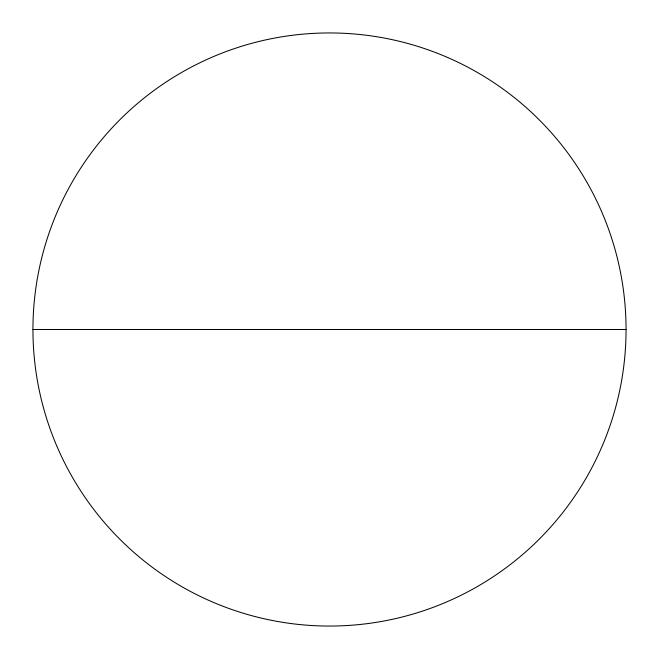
<?xml version="1.0" encoding="UTF-8"?>
<svg xmlns="http://www.w3.org/2000/svg" width="659" height="659" viewBox="0 0 659 659"><rect width="100%" height="100%" fill="white"/><g stroke="black" fill="none" stroke-linecap="round" stroke-linejoin="round"><path stroke-width="0.99" d="M32.95 329.5L626.05 329.5A296.55 296.55 0 0 1 181.225 586.321A296.55 296.55 0 0 1 181.225 72.679A296.55 296.55 0 0 1 626.05 329.5"/></g></svg>
